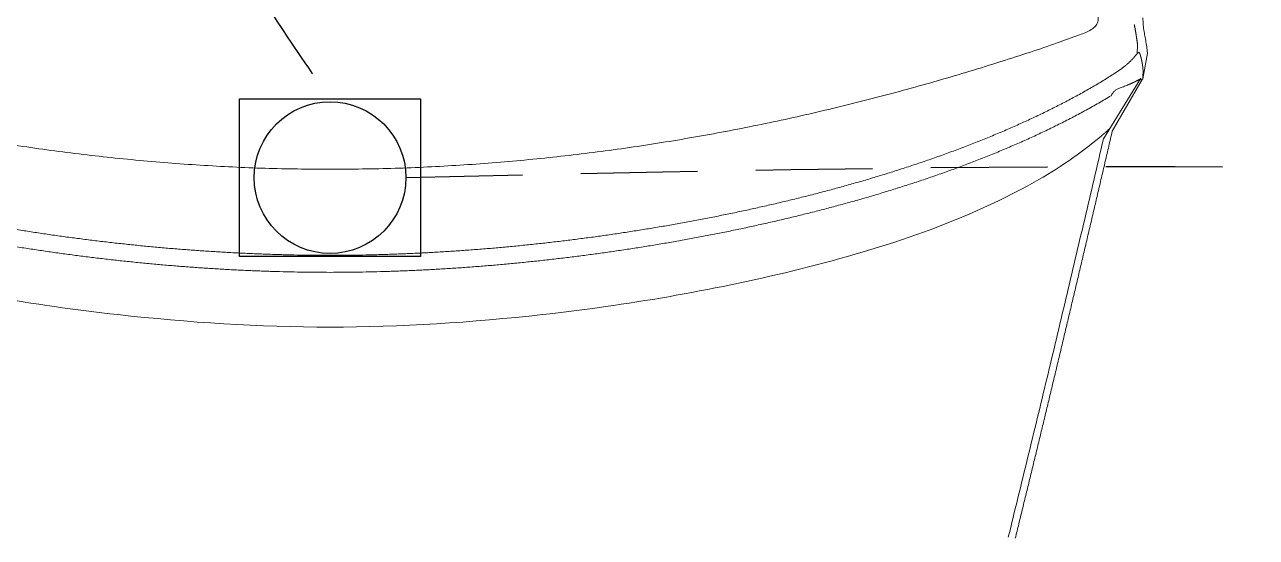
# Model space of a CAD drawing. Extents: x -1439 to 34962, y -872 to 8330.
# Drawn here: x 3832.2 to 3937.7, y 573.3 to 617.2 of the extents above; entities that cross this region are included whole.
import ezdxf

# ---------------------------------------------------------------- set-up
doc = ezdxf.new("R2010")
doc.units = 0
doc.linetypes.add('HIDDEN', pattern=[0.375, 0.25, -0.125])
doc.layers.get('0').update_dxf_attribs({"color": 9, "lineweight": 9})
for name, color, linetype, lineweight in [('04', 9, 'Continuous', 9), ('E-KABLO', 7, 'Continuous', 30), ('E-KUVVET', 7, 'Continuous', 30)]:
    doc.layers.add(name, color=color, linetype=linetype, lineweight=lineweight)

# ---------------------------------------------------------------- blocks, each defined once
blk = doc.blocks.new('p-araba-polo')
at = {"extrusion": (0, 0, -1)}
for p, q in [((1.1066, 0.7007), (1.0845, 0.6967)), ((1.1367, 0.6968), (1.1276, 0.6974)), ((1.033, 0.6629), (1.0852, 0.695)), ((1.0841, 0.6962), (1.0396, 0.6705)), ((1.1073, 0.6936), (1.1062, 0.6918)), ((1.1134, 0.6923), (1.1062, 0.6918)), ((1.1134, 0.6923), (1.1134, 0.6923))]:
    blk.add_line(p, q, dxfattribs=at)
for points, degree in [([(1.0904, 0.6969), (1.0901, 0.6969), (1.0898, 0.6969), (1.0895, 0.6969)], 3), ([(1.0847, 0.695), (1.0835, 0.6928), (1.0823, 0.6906), (1.0812, 0.6883), (1.0802, 0.686), (1.0792, 0.6836)], 5), ([(1.0819, 0.692), (1.0819, 0.692), (1.0819, 0.692), (1.0819, 0.6919)], 3), ([(1.0835, 0.6949), (1.0837, 0.6952), (1.0838, 0.6954), (1.0839, 0.6957), (1.084, 0.6959), (1.0841, 0.6962)], 5), ([(1.0852, 0.695), (1.0851, 0.695), (1.085, 0.695), (1.0849, 0.695), (1.0848, 0.695), (1.0846, 0.695)], 5), ([(1.0847, 0.695), (1.0849, 0.695), (1.085, 0.695), (1.0852, 0.695)], 3), ([(1.0856, 0.6968), (1.0855, 0.6968), (1.0854, 0.6968), (1.0853, 0.6968)], 3), ([(1.0853, 0.6665), (1.0897, 0.6737), (1.0944, 0.6806), (1.0995, 0.687), (1.1062, 0.6918)], 4), ([(1.0895, 0.6969), (1.0887, 0.6969), (1.088, 0.6968), (1.0872, 0.6968), (1.0864, 0.6968), (1.0856, 0.6968)], 5), ([(1.093, 0.6968), (1.0935, 0.6968), (1.094, 0.6968), (1.0944, 0.6967), (1.0949, 0.6967), (1.0954, 0.6966)], 5), ([(1.0954, 0.6966), (1.0957, 0.6966), (1.0959, 0.6965), (1.0962, 0.6965), (1.0964, 0.6965), (1.0967, 0.6964)], 5), ([(1.0967, 0.6964), (1.0963, 0.6965), (1.0958, 0.6965), (1.0954, 0.6966)], 3), ([(1.0967, 0.6964), (1.0969, 0.6964), (1.0972, 0.6963), (1.0974, 0.6963), (1.0977, 0.6962), (1.0979, 0.6962)], 5), ([(1.0979, 0.6962), (1.0975, 0.6963), (1.0971, 0.6963), (1.0967, 0.6964)], 3), ([(1.0979, 0.6962), (1.0992, 0.696), (1.1005, 0.6957), (1.1018, 0.6955), (1.103, 0.6951), (1.1043, 0.6947)], 5), ([(1.1043, 0.6947), (1.1046, 0.6947), (1.1048, 0.6946), (1.1051, 0.6945), (1.1054, 0.6944), (1.1056, 0.6943)], 5), ([(1.1056, 0.6943), (1.1052, 0.6945), (1.1048, 0.6946), (1.1043, 0.6947)], 3), ([(1.1056, 0.6943), (1.1057, 0.6943), (1.1058, 0.6942), (1.1059, 0.6942), (1.1059, 0.6942), (1.106, 0.6942)], 5), ([(1.106, 0.6942), (1.1059, 0.6942), (1.1057, 0.6943), (1.1056, 0.6943)], 3), ([(1.106, 0.6942), (1.1063, 0.6941), (1.1065, 0.694), (1.1067, 0.6939), (1.107, 0.6938), (1.1073, 0.6936)], 5), ([(1.106, 0.6942), (1.106, 0.6942), (1.106, 0.6942), (1.106, 0.6942)], 3), ([(1.1062, 0.6922), (1.1062, 0.6921), (1.1062, 0.6921), (1.1062, 0.692), (1.1062, 0.692), (1.1062, 0.6919)], 5), ([(1.1062, 0.6922), (1.1062, 0.6921), (1.1062, 0.6921), (1.1062, 0.692), (1.1062, 0.692), (1.1062, 0.6919)], 5), ([(1.1062, 0.6919), (1.1062, 0.6919), (1.1062, 0.6919), (1.1062, 0.6919), (1.1062, 0.6919), (1.1062, 0.6919)], 5), ([(1.1062, 0.6919), (1.1062, 0.6919), (1.1062, 0.6919), (1.1062, 0.6919)], 3), ([(1.1073, 0.6936), (1.1073, 0.6935), (1.1074, 0.6935), (1.1074, 0.6934), (1.1074, 0.6934), (1.1075, 0.6933)], 5), ([(1.131, 0.6895), (1.1285, 0.6899), (1.126, 0.6904), (1.1235, 0.6908), (1.121, 0.6912), (1.1184, 0.6916), (1.1159, 0.6919), (1.1134, 0.6923)], 7), ([(1.0396, 0.6705), (0.9891, 0.6588), (0.9388, 0.647), (0.8888, 0.6352), (0.839, 0.6234), (0.7894, 0.6115), (0.7401, 0.5995), (0.6909, 0.5874)], 7), ([(0.9187, 0), (0.9187, 0.0992), (0.9262, 0.1979), (0.9398, 0.2961), (0.9595, 0.3936), (0.9846, 0.4892), (1.0189, 0.5845), (1.0701, 0.6696)], 7), ([(1.0853, 0.6665), (1.0348, 0.5843), (0.9999, 0.4894), (0.9745, 0.3944), (0.9546, 0.2963), (0.9409, 0.1982), (0.9333, 0.099), (0.9333, 0)], 7), ([(1.0419, 0.6684), (1.0406, 0.6669), (1.0392, 0.6654), (1.0379, 0.6639), (1.0366, 0.6624), (1.0354, 0.6609)], 5), ([(1.0354, 0.6609), (1.0366, 0.6624), (1.0379, 0.6639), (1.0392, 0.6654), (1.0406, 0.6669), (1.0419, 0.6684)], 5), ([(1.0412, 0.6668), (1.0411, 0.6669), (1.041, 0.667), (1.0408, 0.6672)], 3), ([(1.0412, 0.6668), (1.0411, 0.6668), (1.0411, 0.6669), (1.041, 0.667), (1.0409, 0.6671), (1.0408, 0.6672)], 5), ([(1.0418, 0.6684), (1.0419, 0.6684), (1.0419, 0.6684), (1.0419, 0.6684), (1.0419, 0.6684), (1.0419, 0.6684), (1.0419, 0.6684)], 6), ([(1.0419, 0.6684), (1.0419, 0.6684), (1.0419, 0.6684), (1.0419, 0.6684), (1.0419, 0.6684), (1.0419, 0.6684), (1.0419, 0.6684)], 6), ([(1.07, 0.6707), (1.07, 0.6707), (1.07, 0.6707), (1.07, 0.6707), (1.07, 0.6707), (1.07, 0.6707)], 5), ([(1.07, 0.6707), (1.07, 0.6707), (1.07, 0.6707), (1.07, 0.6707), (1.07, 0.6707), (1.07, 0.6707)], 5), ([(1.0701, 0.6696), (1.0708, 0.6699), (1.0714, 0.6703), (1.0721, 0.6707), (1.0728, 0.6713), (1.0733, 0.6717), (1.0739, 0.6723)], 6), ([(1.0354, 0.6609), (1.0204, 0.6432), (1.0073, 0.6239), (0.996, 0.6037)], 3), ([(0.996, 0.6037), (0.96, 0.5393), (0.9375, 0.4684), (0.92, 0.3968)], 3), ([(0.9187, 0), (0.9187, -0.0992), (0.9262, -0.1979), (0.9398, -0.2961), (0.9595, -0.3936), (0.9846, -0.4892), (1.0189, -0.5845), (1.0701, -0.6696)], 7), ([(1.0853, -0.6665), (1.0348, -0.5843), (0.9999, -0.4894), (0.9745, -0.3944), (0.9546, -0.2963), (0.9409, -0.1982), (0.9333, -0.099), (0.9333, 0)], 7)]:
    blk.add_open_spline(points, degree=degree)
for points, degree, knots in [([(1.093, 0.6968), (1.0925, 0.6969), (1.0916, 0.6969), (1.0908, 0.6969), (1.0904, 0.6969)], 3, [0, 0, 0, 0, 0.627101, 1, 1, 1, 1]), ([(1.1066, 0.7007), (1.1085, 0.7005), (1.1121, 0.7001), (1.1174, 0.6992), (1.1226, 0.6983), (1.1259, 0.6977), (1.1276, 0.6974)], 3, [0, 0, 0, 0, 0.249853, 0.499728, 0.749768, 1, 1, 1, 1]), ([(1.0835, 0.6949), (1.0835, 0.6949), (1.0835, 0.6949), (1.0835, 0.6949), (1.0835, 0.6949), (1.0835, 0.6949), (1.0835, 0.6949), (1.0835, 0.6949), (1.0835, 0.6949), (1.0835, 0.6949), (1.0835, 0.6949)], 5, [0, 0, 0, 0, 0, 0, 1, 1, 1, 1, 1, 1.000001, 1.000001, 1.000001, 1.000001, 1.000001, 1.000001]), ([(1.0853, 0.6968), (1.0851, 0.6968), (1.0847, 0.6968), (1.0844, 0.6966), (1.0841, 0.6965), (1.0841, 0.6963), (1.0841, 0.6962)], 3, [0, 0, 0, 0, 0.226641, 0.489612, 0.73866, 1, 1, 1, 1]), ([(1.0954, 0.6966), (1.095, 0.6967), (1.0942, 0.6968), (1.0934, 0.6968), (1.093, 0.6968)], 3, [0, 0, 0, 0, 0.505636, 1, 1, 1, 1]), ([(1.1073, 0.6936), (1.1072, 0.6936), (1.107, 0.6938), (1.1066, 0.6939), (1.1062, 0.6941), (1.106, 0.6942)], 3, [0, 0, 0, 0, 0.23445, 0.472231, 1, 1, 1, 1]), ([(1.1075, 0.6933), (1.1074, 0.6934), (1.1074, 0.6935), (1.1073, 0.6935), (1.1073, 0.6936)], 3, [0, 0, 0, 0, 0.501057, 1, 1, 1, 1]), ([(1.0739, 0.6723), (1.0744, 0.6729), (1.0755, 0.6741), (1.0761, 0.6756), (1.0764, 0.6763)], 3, [0, 0, 0, 0, 0.499911, 1, 1, 1, 1]), ([(1.0764, 0.6763), (1.0769, 0.6775), (1.0778, 0.68), (1.0787, 0.6824), (1.0792, 0.6836)], 3, [0, 0, 0, 0, 0.511036, 1, 1, 1, 1]), ([(1.033, 0.6629), (1.0101, 0.6576), (0.9644, 0.6469), (0.8959, 0.6308), (0.8275, 0.6145), (0.7594, 0.598), (0.7142, 0.5869), (0.6916, 0.5814)], 3, [0, 0, 0, 0, 0.200074, 0.400125, 0.600159, 0.800117, 1, 1, 1, 1]), ([(1.1426, 0.6577), (1.141, 0.658), (1.1379, 0.6585), (1.1335, 0.6585), (1.1295, 0.6564), (1.1265, 0.6525), (1.1242, 0.6477), (1.1229, 0.6442), (1.1222, 0.6424)], 3, [0, 0, 0, 0, 0.19548, 0.351811, 0.493077, 0.645392, 0.816793, 1, 1, 1, 1]), ([(1.1222, 0.6424), (1.1229, 0.6442), (1.1242, 0.6477), (1.1265, 0.6525), (1.1295, 0.6564), (1.1335, 0.6585), (1.1379, 0.6585), (1.141, 0.658), (1.1426, 0.6577)], 3, [0, 0, 0, 0, 0.183207, 0.354608, 0.506923, 0.648189, 0.80452, 1, 1, 1, 1]), ([(1.0993, 0.5749), (1.102, 0.5834), (1.1072, 0.5996), (1.1147, 0.6221), (1.1199, 0.6361), (1.1222, 0.6424)], 3, [0, 0, 0, 0, 0.374907, 0.71679, 1, 1, 1, 1]), ([(1.007, 0), (1.0071, 0.0093), (1.0072, 0.0278), (1.0078, 0.0557), (1.0089, 0.0835), (1.0105, 0.1113), (1.0124, 0.1391), (1.0149, 0.1668), (1.0177, 0.1945), (1.0209, 0.2221), (1.0246, 0.2497), (1.0287, 0.2773), (1.0332, 0.3047), (1.0381, 0.3322), (1.0434, 0.3595), (1.049, 0.3867), (1.0551, 0.4139), (1.0616, 0.441), (1.0684, 0.468), (1.0756, 0.4949), (1.0831, 0.5217), (1.091, 0.5484), (1.0965, 0.5661), (1.0993, 0.5749)], 3, [0, 0, 0, 0, 0.047619, 0.095238, 0.142857, 0.190476, 0.238095, 0.285714, 0.333333, 0.380952, 0.428571, 0.47619, 0.523809, 0.571428, 0.619047, 0.666666, 0.714285, 0.761904, 0.809523, 0.857143, 0.904762, 0.952381, 1, 1, 1, 1]), ([(0.92, 0.3968), (0.9028, 0.3261), (0.8804, 0.1943), (0.8718, 0.0608), (0.8718, 0)], 3, [0, 0, 0, 0, 0.54461, 1, 1, 1, 1]), ([(0.92, -0.3968), (0.9028, -0.3261), (0.8804, -0.1943), (0.8718, -0.0608), (0.8718, 0)], 3, [0, 0, 0, 0, 0.54461, 1, 1, 1, 1]), ([(1.007, 0), (1.0071, -0.0093), (1.0072, -0.0278), (1.0078, -0.0557), (1.0089, -0.0835), (1.0105, -0.1113), (1.0124, -0.1391), (1.0149, -0.1668), (1.0177, -0.1945), (1.0209, -0.2221), (1.0246, -0.2497), (1.0287, -0.2773), (1.0332, -0.3047), (1.0381, -0.3322), (1.0434, -0.3595), (1.049, -0.3867), (1.0551, -0.4139), (1.0616, -0.441), (1.0684, -0.468), (1.0756, -0.4949), (1.0831, -0.5217), (1.091, -0.5484), (1.0965, -0.5661), (1.0993, -0.5749)], 3, [0, 0, 0, 0, 0.047619, 0.095238, 0.142857, 0.190476, 0.238095, 0.285714, 0.333333, 0.380952, 0.428571, 0.47619, 0.523809, 0.571428, 0.619047, 0.666666, 0.714285, 0.761904, 0.809523, 0.857143, 0.904762, 0.952381, 1, 1, 1, 1])]:
    blk.add_open_spline(points, degree=degree, knots=knots)
blk = doc.blocks.new('E-YER DOSEME BUATI')
at = {"layer": 'E-KUVVET', "color": 6}
blk.add_lwpolyline([(-7.75, 6.75), (7.75, 6.75), (7.75, -6.75), (-7.75, -6.75)], close=True, dxfattribs=at)
blk.add_circle((0, 0), 6.5, dxfattribs=at)

msp = doc.modelspace()

# ---------------------------------------------------------------- linework, layer by layer
at = {"layer": 'E-KABLO', "color": 6, "linetype": 'HIDDEN', "ltscale": 40}
for points in [[(3693.94, 1036.1), (3824.54, 975.07), (3844.41, 755.57), (3853.5, 617.98), (3858.34, 610.88)], [(3864.84, 604.13), (4038.91, 597.01), (4228.01, 533.93)]]:
    msp.add_spline(points, degree=3, dxfattribs=at)

# ---------------------------------------------------------------- block references
at = {"layer": '04', "xscale": -100, "yscale": 100, "zscale": 100, "rotation": 270}
msp.add_blockref('p-araba-polo', (3858.34, 504.14), dxfattribs=at)
at = {"layer": 'E-KUVVET'}
msp.add_blockref('E-YER DOSEME BUATI', (3858.34, 604.13), dxfattribs=at)

doc.saveas('drawing.dxf')
